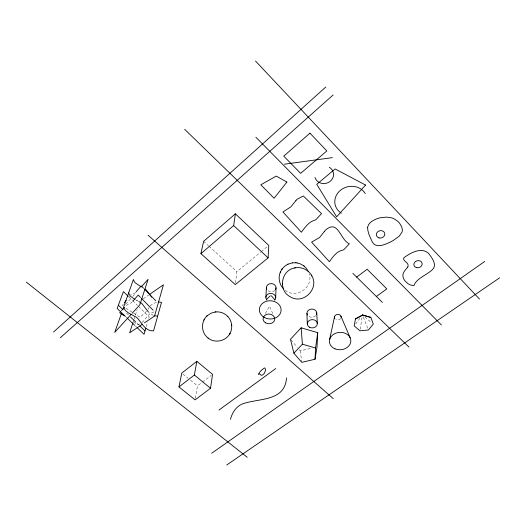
<?xml version="1.0" encoding="UTF-8"?>
<svg xmlns="http://www.w3.org/2000/svg" width="526" height="526" viewBox="0 0 526 526"><rect width="100%" height="100%" fill="white"/><g stroke="black" fill="none" stroke-linecap="round" stroke-linejoin="round"><path stroke-width="0.39" stroke-dasharray="2.63 1.97" d="M235.497 282.988L236.91 271.672L260.659 252.125M360.231 329.23L362.131 316.547M195.356 398.313L197.48 385.86L201.879 382.514M146.267 326.712L147.609 322.155M148.726 318.361L149.18 316.843L138.042 305.941M133.17 321.991L133.92 319.67M134.176 318.894L135.182 315.797M135.432 315.021L137.194 309.597M139.212 303.397L139.969 301.076M265.387 313.542L269.49 306.211L273.112 314.364M149.022 307.598L147.931 309.439M122.21 305.744L123.308 304.192M355.648 323.99L359.968 318.184M128.87 296.927L129.409 296.316M125.707 304.271L130.619 298.801M132.802 296.362L136.076 292.712M146.524 311.372L140.001 317.31L125.629 307.973M132.276 301.76L130.402 303.41L128.193 304.153A6.568 1.598 -49.6 0 0 127.299 304.758L125.596 306.244M135.465 292.41C134.386 294.455 131.934 293.12 130.724 294.961M142.066 322.517C146.07 318.887 148.371 312.582 154.466 311.885M261.284 251.612L267.537 246.464M202.503 382.034L211.301 375.34M143.322 298.748L148.687 295.02M139.975 323.97L137.68 324.687L132.348 321.156M299.301 349.678L300.339 350.901L311.464 348.251M153.434 315.469L149.075 312.7M138.2 301.148L139.429 301.819M125.681 316.744L127.016 317.625M285.256 290.234C296.039 299.386 313.549 287.301 309.301 274.092M183.035 374.111L188.058 378.194M190.57 380.239L197.48 385.86M364.794 316.987L371.481 322.55M203.595 241.349L208.441 245.754M209.046 246.306L236.91 271.672M135.274 325.877L136.438 327.001M126.483 313.042L128.804 315.284M136.911 323.109L139.226 325.351M128.666 296.756L132.184 300.201M132.769 300.773L137.457 305.363M290.99 339.862L297.223 347.226M363.282 317.217L367.845 328.494M300.339 350.901L301.641 361.599M315.692 315.672A4.918 4.103 -1.9 0 1 308.289 316.021M340.644 318.493A3.327 2.755 -4.4 0 1 335.897 319.466M274.855 290.451A4.819 4.116 2.5 0 1 267.175 289.898M150.232 305.895A2.387 0.631 -49.4 0 1 150.844 305.258L153.23 303.581L155.939 302.582A28.312 7.634 -49.9 0 1 157.175 302.463"/><path stroke-width="0.79" d="M311.655 275.598C319.801 288.406 303.101 305.218 290.207 296.749C277.84 290.562 281.055 270.075 294.698 267.944M207.04 315.902C200.537 321.669 201.149 333.096 208.224 338.139M275.703 297.637L276.032 287.775M229.921 333.53C233.031 328.106 232.065 320.742 227.646 316.31M315.035 359.238L315.567 348.002L317.717 332.649L301.142 327.81L290.47 339.25L293.889 353.17L301.733 362.361L315.035 359.238L317.027 346.923L317.717 332.649M265.873 297.229L266.412 287.38M268.109 257.885L268.786 245.438L235.392 213.793L203.595 241.349L200.932 253.65L235.293 284.599L268.109 257.885L233.656 225.542L235.392 213.793M286.512 377.846C285.046 402.252 257.701 397.827 241.559 404.284A21.592 16.457 4 0 0 238.719 406.046C234.386 409.241 231.802 414.245 230.441 419.353M210.531 388.267L212.557 374.38L196.836 361.349L181.779 373.092L178.965 386.919L195.093 399.872L210.531 388.267L194.377 375.038L196.836 361.349M355.458 318.934L354.215 325.923L359.994 330.815L368.456 329.999L373.309 324.062L370.856 317.421L362.368 314.962L355.458 318.934L362.874 315.12L370.856 317.421M329.644 339.434L334.543 316.632M145.814 328.231L144.025 334.299L137.023 327.56M132.914 322.767L129.639 332.84L142.434 324.226M121.322 313.831L114.727 332.399L131.132 314.377M280.338 272.12C277.938 277.662 279.273 284.553 283.593 288.787M280.516 271.712L281.969 269.187M280.253 272.304L280.595 271.528M203.95 320.124L204.16 319.723M204.226 319.591L204.436 319.203M208.013 337.988C214.654 343.596 225.832 341.348 229.842 333.662M229.632 334.043L230.132 333.149M407.775 267.07C405.158 270.219 401.193 273.849 403.547 278.372A15.438 12.854 -14.3 0 0 404.737 280.601L407.913 283.652A16.096 13.413 -14.4 0 0 410.49 284.98L413.949 285.657L414.784 283.797A5.845 4.826 -13.7 0 1 415.224 282.929C419.577 277.149 426.836 274.73 432.089 269.956C437.856 265.111 431.807 257.727 428.545 253.341C421.241 246.74 410.365 252.914 403.81 257.812C402.173 261.12 408.866 262.191 408.097 265.959A3.59 3.024 -13.7 0 1 407.775 267.07M282.133 268.957L284.356 266.518L287.479 264.4M281.752 269.49L282.344 268.661M124.32 302.785L126.115 300.366M120.638 311.629L119.678 312.773L124.346 315.863M121.532 310.59L124.465 307.368M141.533 286.631L148.089 279.326L139.883 304.764L132.223 313.174M133.006 300.971L138.213 295.079L140.508 297.4M136.168 291.667L141.257 285.934L143.506 288.222M293.889 353.17L302.391 344.195L301.142 327.81M266.498 299.465L270.338 295.783M207.191 315.758L211.025 313.194L215.417 311.957M206.757 316.172L207.474 315.495M53.468 332.07L325.811 87.014M60.326 337.725L333.096 95.002M200.932 253.65L233.656 225.542M178.965 386.919L194.377 375.038M356.687 277.103L367.128 269.246L386.801 288.879L376.373 296.486M218.954 410.063L275.782 368.529M211.669 453.248L484.781 261.409M149.358 294.553L163.448 284.776L154.545 316.067L144.453 322.865M226.759 464.971L499.7 277.774M287.873 264.21L292.522 262.836M287.275 264.499L288.057 264.118M295.264 267.833C301.792 266.57 308.847 270.029 311.859 275.953M294.599 267.964L295.342 267.813M284.441 164.197L332.386 157.636M215.884 311.911C220.309 311.497 224.865 313.259 227.87 316.54M292.463 262.842L295.79 262.763M215.279 311.977L216.002 311.898M157.649 316.172L154.374 315.751M297.026 262.921L300.267 263.828L303.541 265.663M295.743 262.757L297.111 262.928M158.326 301.911L161.502 302.318L153.559 330.88C145.288 331.373 142.027 323.089 137.293 318.046A10.31 8.298 16.1 0 0 136.273 317.217L128.344 312.845L125.701 310.741A9.599 7.831 16.8 0 1 124.314 308.861L123.584 307.125L133.42 279.477L134.091 281.147A9.034 7.548 17.6 0 0 135.386 282.955L141.402 286.933M302.391 344.195L315.567 348.002M362.874 315.12L362.368 314.962L363.578 315.975M136.451 300.261L137.339 300.708M135.09 299.557L130.691 296.427A9.304 7.693 17.2 0 1 129.35 294.586L128.653 292.883M140.567 302.522L140.922 302.779A10.001 8.153 16.5 0 1 141.908 303.587L148.523 312.128M144.952 288.932L145.294 289.175A9.711 8.008 16.8 0 1 146.254 289.971L151.698 297.21M303.831 265.886L306.185 268.109L308.354 271.482M303.318 265.498L304.074 266.057M26.3 282.107L247.24 457.278M148.056 235.214L333.274 398.669M125.352 316.33L117.186 308.466L123.393 291.595L128.081 296.184M127.101 318.013L134.689 325.311M118.376 305.218L123.012 309.689M130.54 316.961L135.754 321.991M139.804 325.91L145.018 330.939M184.685 129.337L408.972 347.101M352.861 273.336L382.415 302.437M255.846 137.22L441.413 325.002M141.652 298.564L153.125 310.182M144.624 289.359L155.86 300.787M255.505 61.029L479.488 299.07M271.37 295.822L274.796 299.754M311.326 275.026L311.524 275.374M340.894 316.093L350.152 337.771M231.716 325.541L231.644 324.72M316.757 312.944L317.323 323.543M282.35 283.35L282.37 284.001M306.934 313.404L307.283 324.009M329.309 167.288A9.501 8.771 -11.5 0 1 329.723 181.694A9.501 8.771 -11.5 0 1 315.002 177.532M341.361 213.188A16.227 14.577 -13.3 0 1 340.44 190.287A16.227 14.577 -13.3 0 1 365.268 193.601M307.48 315.081A4.918 4.103 -1.9 0 1 311.629 309.064A4.918 4.103 -1.9 0 1 316.402 314.66M334.819 318.467A3.327 2.755 -4.4 0 1 337.192 314.456A3.327 2.755 -4.4 0 1 341.091 317.369M266.715 289.109A4.819 4.116 2.5 0 1 271.383 283.599A4.819 4.116 2.5 0 1 275.598 289.478M266.853 300.03A4.925 4.169 2.6 0 1 267.464 294.448A4.925 4.169 2.6 0 1 274.085 294.521A4.925 4.169 2.6 0 1 274.717 300.122M258.555 374.137C260.219 373.131 260.679 376.162 262.349 375.077A3.432 1.466 -49.8 0 0 263.296 374.374L263.769 373.901A3.143 1.341 -49.8 0 0 264.617 372.77L265.518 370.126A9.152 3.886 -50 0 0 265.538 369.239L264.749 367.99A2.919 1.243 -49.8 0 0 264.157 368.082L260.811 370.843A9.724 4.169 -49.9 0 0 259.857 372.013L258.555 374.137M367.621 227.317C367.516 232.551 370.291 237.351 372.316 242.032C376.11 248.719 384.868 244.61 390.082 242.157A49.194 43.77 -15.4 0 0 393.323 240.421L399.26 236.135L401.989 232.19A8.416 7.285 -15.6 0 0 402.39 230.059L401.838 227.015L399.576 223.202A20.435 17.726 -14.1 0 0 397.551 221.137L394.27 218.921A15.819 13.735 -14.7 0 0 391.502 217.823L386.557 217.1L380.548 217.725A25.11 21.697 -13.9 0 0 376.807 218.823C372.921 220.322 368.345 222.794 367.621 227.317M324.509 231.315L319.611 237.489L311.596 242.124L329.414 261.711C332.919 256.747 336.679 251.218 343.037 250.047A5.365 2.104 -44.6 0 0 344.234 249.271L349.363 243.794C340 239.83 338.448 219.138 325.745 229.901A1.907 0.69 -45 0 0 325.042 230.598L324.509 231.315M295.882 200.662L290.825 206.909L282.922 211.945L301.378 232.222C305.041 227.258 308.815 221.735 315.094 220.098A5.484 1.874 -45.1 0 0 316.284 219.27L321.517 213.661L303.357 196.001L297.151 199.216A1.946 0.605 -45.4 0 0 296.44 199.933L295.882 200.662M286.894 182.068L274.099 198.256L260.817 184.784L276.229 176.098L286.894 182.068M365.557 185.053L336.627 216.804L316.764 184.33L335.108 168.958L365.557 185.053M309.945 133.157L283.744 156.15L300.629 173.343L326.837 150.936L309.945 133.157M416.723 267.681A4.208 3.524 -15 0 0 422.095 263.151A4.208 3.524 -15 0 0 415.231 261.757A4.208 3.524 -15 0 0 416.723 267.681M379.068 237.916A4.267 3.702 -13.9 0 0 384.749 233.498A4.267 3.702 -13.9 0 0 377.892 231.611A4.267 3.702 -13.9 0 0 379.068 237.916M309.656 327.317A5.023 4.155 -1.7 0 0 317.329 323.838A5.023 4.155 -1.7 0 0 309.926 320.124A5.023 4.155 -1.7 0 0 309.656 327.317M335.009 348.843A10.73 8.705 -3.9 0 0 350.829 340.572A10.73 8.705 -3.9 0 0 334.497 333.773A10.73 8.705 -3.9 0 0 335.009 348.843M264.249 317.408A10.888 9.126 2.7 0 0 281.101 310.564A10.888 9.126 2.7 0 0 265.367 301.641A10.888 9.126 2.7 0 0 264.249 317.408M265.545 322.839A5.865 4.879 2.9 0 0 274.75 319.407A5.865 4.879 2.9 0 0 266.432 314.43A5.865 4.879 2.9 0 0 265.545 322.839"/></g></svg>
